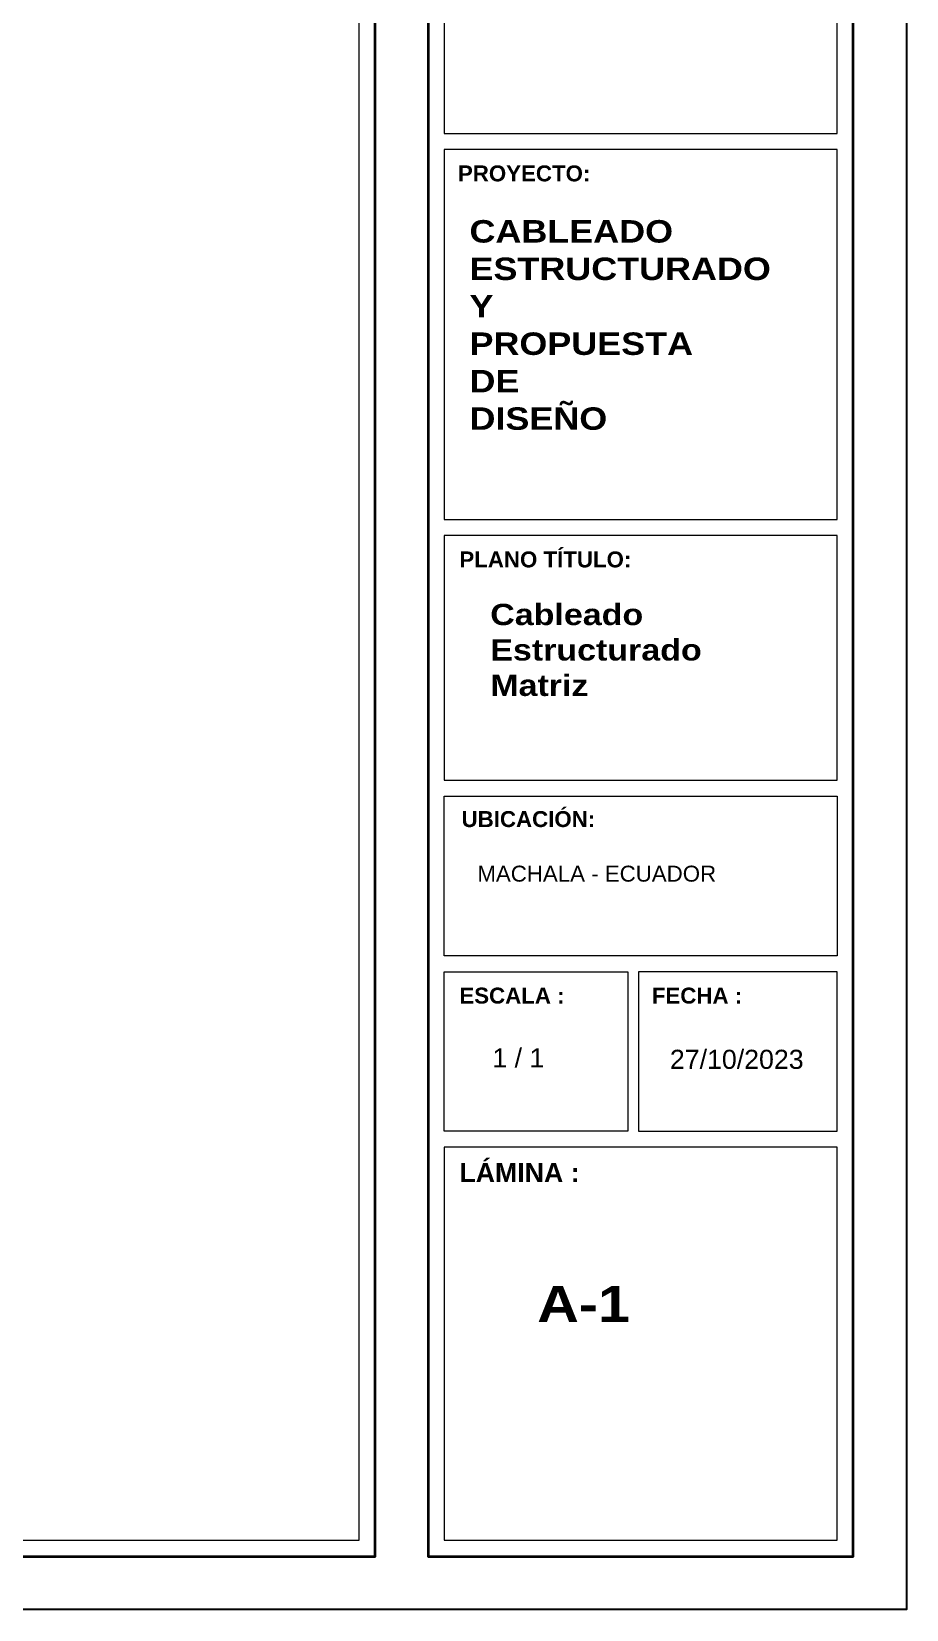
# Model space of a CAD drawing. Header units: millimetres. Extents: x 0 to 99.3, y 0 to 70.2.
# Drawn here: x 79.86 to 99.33, y 0 to 35.12 of the extents above; entities that cross this region are included whole.
import ezdxf

# ---------------------------------------------------------------- set-up
doc = ezdxf.new("R2010")
doc.units = ezdxf.units.MM
doc.layers.add('1_MARCO', color=7, linetype='Continuous', lineweight=35)
doc.layers.add('1_ROTULO', color=102, linetype='Continuous', lineweight=15)
doc.layers.add('_AR_Membrete', color=7, linetype='Continuous')
doc.layers.add('Texto membrete', color=7, linetype='Continuous')
doc.styles.add('SUBTITULOS', font='arialbd.ttf', dxfattribs={"height": 0.1})
doc.styles.add('TITULO', font='arial.ttf', dxfattribs={"height": 0.1})
doc.styles.add('TÍTULO NEGRITA', font='ariblk.ttf', dxfattribs={"height": 0.1})

msp = doc.modelspace()

# ---------------------------------------------------------------- linework, layer by layer
at = {"layer": '1_MARCO', "color": 7}
for points in [[(1.182, 1.182), (87.504, 1.182), (87.504, 69.057), (1.182, 69.057)], [(88.686, 69.057), (88.686, 1.182), (98.146, 1.182), (98.146, 69.057)]]:
    msp.add_lwpolyline(points, close=True, dxfattribs=at)
at = {"layer": '1_ROTULO', "color": 7}
for points in [[(1.539, 1.539), (87.147, 1.539), (87.147, 68.7), (1.539, 68.7)], [(89.043, 39.945), (89.043, 32.85), (97.789, 32.85), (97.789, 39.945)], [(89.043, 32.494), (89.043, 24.258), (97.789, 24.258), (97.789, 32.494)], [(89.043, 23.901), (89.043, 18.454), (97.789, 18.454), (97.789, 23.901)], [(97.789, 18.098), (97.789, 14.55), (89.043, 14.55), (89.043, 18.098)], [(89.043, 10.646), (89.043, 14.194), (93.13, 14.194), (93.13, 10.646)], [(97.789, 14.194), (93.366, 14.194), (93.366, 10.646), (97.789, 10.646)], [(89.043, 10.289), (89.043, 1.539), (97.789, 1.539), (97.789, 10.289)]]:
    msp.add_lwpolyline(points, close=True, dxfattribs=at)
at = {"layer": '_AR_Membrete'}
msp.add_lwpolyline([(0, 70.239), (99.329, 70.239), (99.329, 0), (0, 0)], close=True, dxfattribs=at)

# ---------------------------------------------------------------- texts
at = {"layer": 'Texto membrete', "attachment_point": 1}
for s, width, heights, insert, char_height, style in [('\\pxql;PROYECTO:', 44.98407, [0], (89.348, 32.14), 0.35474, 'SUBTITULOS'), ('CABLEADO ESTRUCTURADO Y PROPUESTA DE DISEÑO', 3.75649, [20.461], (89.605, 30.923), 0.5, 'TÍTULO NEGRITA'), ('\\pxql;PLANO TÍTULO:', 44.98407, [0], (89.38, 23.548), 0.35474, 'SUBTITULOS'), ('Cableado Estructurado Matriz', 3.70742, [0], (90.067, 22.382), 0.47299, 'TÍTULO NEGRITA'), ('\\pxql;UBICACIÓN:', 44.98407, [0], (89.429, 17.769), 0.35474, 'SUBTITULOS'), ('MACHALA - ECUADOR', 36.98407, [0], (89.78, 16.554), 0.35474, 'TITULO'), ('\\pxql;ESCALA :', 20.99203, [0], (89.38, 13.84), 0.35474, 'SUBTITULOS'), ('\\pxql;FECHA :', 17.44678, [0], (93.663, 13.84), 0.35474, 'SUBTITULOS'), ('\\pxqc;1 / 1', 3.29728, [0], (89.043, 12.488), 0.42569, 'TITULO'), ('\\pxqc;27/10/2023', 3.50726, [0], (93.799, 12.457), 0.42569, 'TITULO'), ('\\pxql;LÁMINA :', 44.98407, [0], (89.38, 9.936), 0.42569, 'SUBTITULOS'), ('\\pxqc;A-1', 3.70742, [0], (90.29, 7.2), 0.8, 'TÍTULO NEGRITA')]:
    msp.add_mtext_dynamic_manual_height_columns(s, width=width, gutter_width=0.5, heights=heights, dxfattribs=dict(at, insert=insert, char_height=char_height, style=style))

doc.saveas('drawing.dxf')
